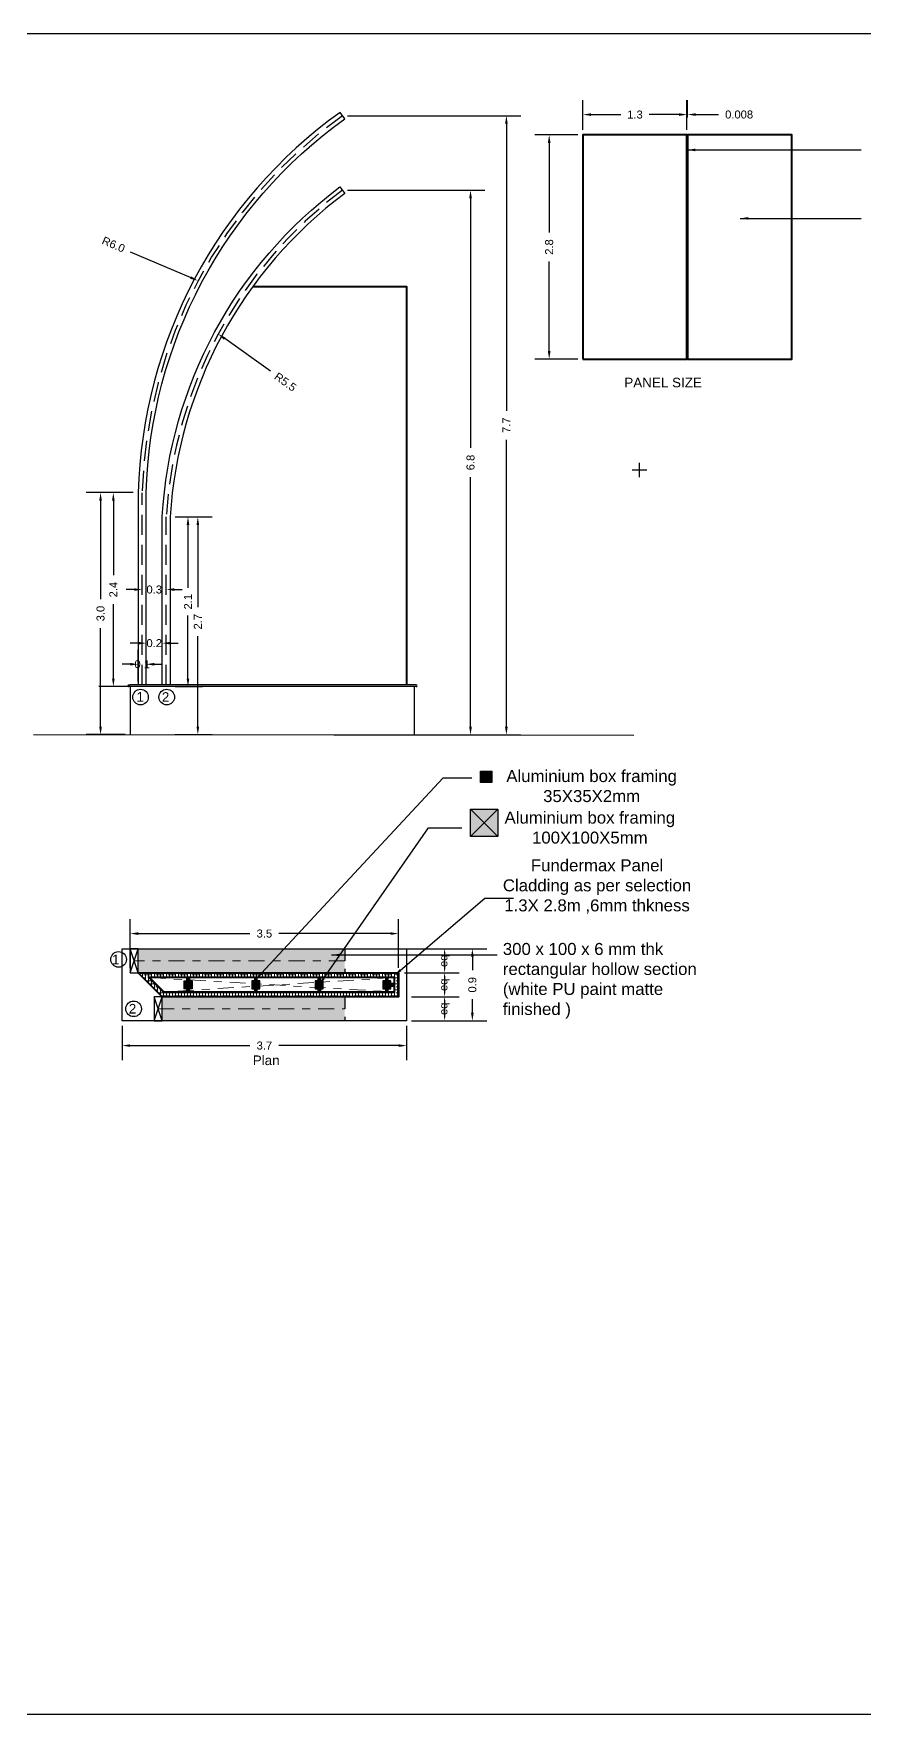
# Model space of a CAD drawing. Header units: metres. Extents: x 6 to 601, y -20 to 118.
# Drawn here: x 173.38 to 183.75, y -20.12 to 0.88 of the extents above; entities that cross this region are included whole.
import ezdxf
from ezdxf import colors
from ezdxf.entities.mleader import LeaderData, LeaderLine
from ezdxf.math import Vec2, Vec3

# ---------------------------------------------------------------- set-up
doc = ezdxf.new("R2010")
doc.units = ezdxf.units.M
doc.header["$MEASUREMENT"] = 0
for name, pattern in [('ACAD_ISO02W100', [15, 12, -3]), ('DASHDOT', [1, 0.5, -0.25, 0, -0.25]), ('DASHED', [0.75, 0.5, -0.25]), ('HIDDEN', [0.375, 0.25, -0.125])]:
    doc.linetypes.add(name, pattern=pattern)
doc.layers.add('grid', color=8, linetype='ACAD_ISO02W100', lineweight=0)
for name, color, linetype in [('HATCH', 8, 'Continuous'), ('PEDESTAL', 240, 'HIDDEN'), ('ProfileEdges', 7, 'Continuous')]:
    doc.layers.add(name, color=color, linetype=linetype)
doc.styles.add('AR', font='arial.ttf')
doc.styles.add('PDF Arial', font='arial.ttf')
doc.styles.get("Standard").update_dxf_attribs({"font": 'arial.ttf'})
doc.dimstyles.get("Standard").update_dxf_attribs({"dimtxt": 0.18, "dimasz": 0.18, "dimexe": 0.18, "dimexo": 0.0625, "dimgap": 0.09, "dimtad": 0, "dimdec": 4, "dimzin": 0, "dimdsep": 46, "dimtxsty": 'Standard', "dimcen": 0.09, "dimadec": 0, "dimazin": 0, "dimtfac": 1, "dimtdec": 4, "dimtofl": 0, "dimtmove": 0, "dimatfit": 3, "dimfxl": 1, "dimtolj": 1, "dimtzin": 0, "dimarcsym": 0})

# ---------------------------------------------------------------- blocks, each defined once
blk = doc.blocks.new('*D324')
at = {"layer": 'Defpoints', "color": 0, "transparency": 16777216}
for p in [(177.9486911625355, -10.55035871652865), (177.9486900776757, -10.85035861473182), (178.510192041682, -10.85035861473182)]:
    blk.add_point(p, dxfattribs=at)
at = {"layer": 'grid', "color": 0, "lineweight": -2, "transparency": 16777216}
for p, q in [((178.0111911625355, -10.55035871652865), (178.690192041682, -10.55035871652865)), ((178.510192041682, -10.60035871652865), (178.510192041682, -10.80035861473182)), ((178.0111900776757, -10.85035861473182), (178.690192041682, -10.85035861473182))]:
    blk.add_line(p, q, dxfattribs=at)
at = {"layer": 'grid', "color": 0, "transparency": 16777216}
for points in [[(178.5018587083487, -10.60035871652865), (178.5185253750153, -10.60035871652865), (178.510192041682, -10.55035871652865)], [(178.5018587083487, -10.80035861473182), (178.5185253750153, -10.80035861473182), (178.510192041682, -10.85035861473182)]]:
    blk.add_solid(points, dxfattribs=at)
at = {"layer": 'grid', "color": 0, "transparency": 16777216, "insert": (178.510192041682, -10.70035866563028), "char_height": 0.1, "attachment_point": 5, "rotation": 90}
blk.add_mtext('\\A1;eq', dxfattribs=at)
blk = doc.blocks.new('*D325')
at = {"layer": 'Defpoints', "color": 0, "transparency": 16777216}
for p in [(178.0352599190739, -10.85035892778717), (178.0352599190739, -11.1503587165272), (178.510192041682, -11.1503587165272)]:
    blk.add_point(p, dxfattribs=at)
at = {"layer": 'grid', "color": 0, "lineweight": -2, "transparency": 16777216}
for p, q in [((178.0977599190739, -10.85035892778717), (178.690192041682, -10.85035892778717)), ((178.510192041682, -10.90035892778717), (178.510192041682, -11.1003587165272)), ((178.0977599190739, -11.1503587165272), (178.690192041682, -11.1503587165272))]:
    blk.add_line(p, q, dxfattribs=at)
at = {"layer": 'grid', "color": 0, "transparency": 16777216}
for points in [[(178.5018587083487, -10.90035892778717), (178.5185253750153, -10.90035892778717), (178.510192041682, -10.85035892778717)], [(178.5018587083487, -11.1003587165272), (178.5185253750153, -11.1003587165272), (178.510192041682, -11.1503587165272)]]:
    blk.add_solid(points, dxfattribs=at)
at = {"layer": 'grid', "color": 0, "transparency": 16777216, "insert": (178.510192041682, -11.00035882215723), "char_height": 0.1, "attachment_point": 5, "rotation": 90}
blk.add_mtext('\\A1;eq', dxfattribs=at)
blk = doc.blocks.new('*D326')
at = {"layer": 'Defpoints', "color": 0, "transparency": 16777216}
for p in [(178.0352599190739, -11.1503587165272), (178.0352599190739, -11.45035871652829), (178.510192041682, -11.45035871652829)]:
    blk.add_point(p, dxfattribs=at)
at = {"layer": 'grid', "color": 0, "lineweight": -2, "transparency": 16777216}
for p, q in [((178.0977599190739, -11.1503587165272), (178.690192041682, -11.1503587165272)), ((178.510192041682, -11.2003587165272), (178.510192041682, -11.40035871652829)), ((178.0977599190739, -11.45035871652829), (178.690192041682, -11.45035871652829))]:
    blk.add_line(p, q, dxfattribs=at)
at = {"layer": 'grid', "color": 0, "transparency": 16777216}
for points in [[(178.5018587083487, -11.2003587165272), (178.5185253750153, -11.2003587165272), (178.510192041682, -11.1503587165272)], [(178.5018587083487, -11.40035871652829), (178.5185253750153, -11.40035871652829), (178.510192041682, -11.45035871652829)]]:
    blk.add_solid(points, dxfattribs=at)
at = {"layer": 'grid', "color": 0, "transparency": 16777216, "insert": (178.510192041682, -11.30035871652779), "char_height": 0.1, "attachment_point": 5, "rotation": 90}
blk.add_mtext('\\A1;eq', dxfattribs=at)
blk = doc.blocks.new('*D327')
at = {"layer": 'Defpoints', "color": 0, "transparency": 16777216}
for p in [(178.1447521332358, -10.55035871652865), (178.1447521332358, -11.45035871652829), (178.8567998779818, -11.45035871652829)]:
    blk.add_point(p, dxfattribs=at)
at = {"layer": 'grid', "color": 0, "lineweight": -2, "transparency": 16777216}
for p, q in [((178.2072521332358, -10.55035871652865), (179.0367998779818, -10.55035871652865)), ((178.8567998779818, -10.65035871652865), (178.8567998779818, -10.81922638364989)), ((178.8567998779818, -11.35035871652829), (178.8567998779818, -11.18149104940705)), ((178.2072521332358, -11.45035871652829), (179.0367998779818, -11.45035871652829))]:
    blk.add_line(p, q, dxfattribs=at)
at = {"layer": 'grid', "color": 0, "transparency": 16777216}
for points in [[(178.8401332113152, -10.65035871652865), (178.8734665446485, -10.65035871652865), (178.8567998779818, -10.55035871652865)], [(178.8401332113152, -11.35035871652829), (178.8734665446485, -11.35035871652829), (178.8567998779818, -11.45035871652829)]]:
    blk.add_solid(points, dxfattribs=at)
at = {"layer": 'grid', "color": 0, "transparency": 16777216, "insert": (178.8567998779818, -11.00035871652852), "char_height": 0.1, "attachment_point": 5, "rotation": 90}
blk.add_mtext('\\A1;0.9', dxfattribs=at)
blk = doc.blocks.new('*D337')
at = {"layer": 'Defpoints', "color": 0, "transparency": 16777216}
for p in [(181.5379380669155, -0.1281222982317374), (180.2379380669155, -0.3824532404895535), (181.5379380669155, -0.3824532404895535)]:
    blk.add_point(p, dxfattribs=at)
at = {"layer": 'grid', "color": 0, "lineweight": -2, "transparency": 16777216}
for p, q in [((180.2379380669155, -0.3199532404895535), (180.2379380669155, 0.05187770176826262)), ((181.5379380669155, -0.3199532404895535), (181.5379380669155, 0.05187770176826262)), ((180.3379380669155, -0.1281222982317374), (180.7116147381297, -0.1281222982317374)), ((181.4379380669155, -0.1281222982317374), (181.0642613957013, -0.1281222982317374))]:
    blk.add_line(p, q, dxfattribs=at)
at = {"layer": 'grid', "color": 0, "transparency": 16777216}
for points in [[(180.3379380669155, -0.1114556315650707), (180.3379380669155, -0.144788964898404), (180.2379380669155, -0.1281222982317374)], [(181.4379380669155, -0.1114556315650707), (181.4379380669155, -0.144788964898404), (181.5379380669155, -0.1281222982317374)]]:
    blk.add_solid(points, dxfattribs=at)
at = {"layer": 'grid', "color": 0, "transparency": 16777216, "insert": (180.8879380669155, -0.1281222982317374), "char_height": 0.1, "attachment_point": 5}
blk.add_mtext('\\A1;1.3', dxfattribs=at)
blk = doc.blocks.new('*D338')
at = {"layer": 'Defpoints', "color": 0, "transparency": 16777216}
for p in [(180.2379380669155, -0.3824532404895538), (179.8166669746018, -3.18245324048956), (180.2379380669155, -3.18245324048956)]:
    blk.add_point(p, dxfattribs=at)
at = {"layer": 'grid', "color": 0, "lineweight": -2, "transparency": 16777216}
for p, q in [((180.1754380669155, -0.3824532404895538), (179.6366669746018, -0.3824532404895538)), ((179.8166669746018, -0.4824532404895539), (179.8166669746018, -1.600468247310839)), ((179.8166669746018, -3.082453240489559), (179.8166669746018, -1.964438233668274)), ((180.1754380669155, -3.18245324048956), (179.6366669746018, -3.18245324048956))]:
    blk.add_line(p, q, dxfattribs=at)
at = {"layer": 'grid', "color": 0, "transparency": 16777216}
for points in [[(179.8000003079351, -0.4824532404895539), (179.8333336412684, -0.4824532404895539), (179.8166669746018, -0.3824532404895539)], [(179.8000003079351, -3.082453240489559), (179.8333336412684, -3.082453240489559), (179.8166669746018, -3.18245324048956)]]:
    blk.add_solid(points, dxfattribs=at)
at = {"layer": 'grid', "color": 0, "transparency": 16777216, "insert": (179.8166669746017, -1.782453240489607), "char_height": 0.1, "attachment_point": 5, "rotation": 90}
blk.add_mtext('\\A1;2.8', dxfattribs=at)
blk = doc.blocks.new('*D328')
at = {"layer": 'Defpoints', "color": 0, "transparency": 16777216}
for p in [(181.5459380669155, -0.1271920597734422), (181.5379380669155, -0.2287848531465215), (181.5459380669155, -0.2287848531465215)]:
    blk.add_point(p, dxfattribs=at)
at = {"layer": 'grid', "color": 0, "lineweight": -2, "transparency": 16777216}
for p, q in [((181.5379380669155, -0.1662848531465215), (181.5379380669155, 0.05280794022655783)), ((181.5459380669155, -0.1662848531465215), (181.5459380669155, 0.05280794022655783)), ((181.4379380669155, -0.1271920597734422), (181.3379380669155, -0.1271920597734422)), ((181.6459380669155, -0.1271920597734422), (181.930351436629, -0.1271920597734422))]:
    blk.add_line(p, q, dxfattribs=at)
at = {"layer": 'grid', "color": 0, "transparency": 16777216}
for points in [[(181.4379380669155, -0.1105253931067755), (181.4379380669155, -0.1438587264401088), (181.5379380669155, -0.1271920597734422)], [(181.6459380669155, -0.1105253931067755), (181.6459380669155, -0.1438587264401088), (181.5459380669155, -0.1271920597734422)]]:
    blk.add_solid(points, dxfattribs=at)
at = {"layer": 'grid', "color": 0, "transparency": 16777216, "insert": (182.189178176056, -0.1271920597734422), "char_height": 0.1, "width": 1.087100901377994, "attachment_point": 5}
blk.add_mtext('\\A1;0.008', dxfattribs=at)
blk = doc.blocks.new('*D329')
at = {"color": 0, "lineweight": -2, "transparency": 16777216}
for p, q in [((174.6203376362571, -4.85162416460147), (174.0325503695636, -4.85162416460147)), ((174.2125503695636, -4.951624164601469), (174.2125503695636, -6.181139884214489)), ((174.2125503695636, -7.773829232229277), (174.2125503695636, -6.542790634555554)), ((174.520360193991, -7.873829232229276), (174.0325503695636, -7.873829232229276))]:
    blk.add_line(p, q, dxfattribs=at)
at = {"color": 0, "transparency": 16777216}
for points in [[(174.1958837028969, -4.951624164601469), (174.2292170362303, -4.951624164601469), (174.2125503695636, -4.85162416460147)], [(174.1958837028969, -7.773829232229277), (174.2292170362303, -7.773829232229277), (174.2125503695636, -7.873829232229276)]]:
    blk.add_solid(points, dxfattribs=at)
at = {"layer": 'Defpoints', "color": 0, "transparency": 16777216}
for p in [(174.6828376362571, -4.85162416460147), (174.2125503695636, -7.873829232229276), (174.582860193991, -7.873829232229276)]:
    blk.add_point(p, dxfattribs=at)
at = {"color": 0, "transparency": 16777216, "insert": (174.2125503695636, -6.36196525938507), "char_height": 0.1, "attachment_point": 5, "rotation": 90}
blk.add_mtext('\\A1;3.0', dxfattribs=at)
blk = doc.blocks.new('*D330')
at = {"color": 0, "lineweight": -2, "transparency": 16777216}
for p, q in [((174.6328376362571, -6.062306354168637), (174.5328376362571, -6.062306354168637)), ((174.7328376362571, -5.999806354168637), (174.7328376362571, -5.882306354168637)), ((175.0328376362571, -5.999806354168637), (175.0328376362571, -5.882306354168637)), ((175.1328376362571, -6.062306354168637), (175.2328376362571, -6.062306354168637))]:
    blk.add_line(p, q, dxfattribs=at)
at = {"color": 0, "transparency": 16777216}
for points in [[(174.6328376362571, -6.04563968750197), (174.6328376362571, -6.078973020835304), (174.7328376362571, -6.062306354168637)], [(175.1328376362571, -6.04563968750197), (175.1328376362571, -6.078973020835304), (175.0328376362571, -6.062306354168637)]]:
    blk.add_solid(points, dxfattribs=at)
at = {"layer": 'Defpoints', "color": 0, "transparency": 16777216}
for p in [(174.7328376362571, -6.062306354168637), (174.7328376362571, -6.062306354168637), (175.0328376362571, -6.062306354168637)]:
    blk.add_point(p, dxfattribs=at)
at = {"color": 0, "transparency": 16777216, "insert": (174.8828376362571, -6.062306354168637), "char_height": 0.1, "attachment_point": 5}
blk.add_mtext('\\A1;0.3', dxfattribs=at)
blk = doc.blocks.new('*D331')
at = {"color": 0, "lineweight": -2, "transparency": 16777216}
for p, q in [((174.6828376362571, -7.209806354168636), (174.6828376362571, -6.815525886148913)), ((174.7828376362571, -7.209806354168636), (174.7828376362571, -6.815525886148913)), ((174.5828376362571, -6.995525886148913), (174.4828376362571, -6.995525886148913)), ((174.8828376362571, -6.995525886148913), (174.9828376362571, -6.995525886148913))]:
    blk.add_line(p, q, dxfattribs=at)
at = {"color": 0, "transparency": 16777216}
for points in [[(174.5828376362571, -6.978859219482247), (174.5828376362571, -7.01219255281558), (174.6828376362571, -6.995525886148913)], [(174.8828376362571, -6.978859219482247), (174.8828376362571, -7.01219255281558), (174.7828376362571, -6.995525886148913)]]:
    blk.add_solid(points, dxfattribs=at)
at = {"layer": 'Defpoints', "color": 0, "transparency": 16777216}
for p in [(174.6828376362571, -6.995525886148913), (174.6828376362571, -7.272306354168636), (174.7828376362571, -7.272306354168636)]:
    blk.add_point(p, dxfattribs=at)
at = {"color": 0, "transparency": 16777216, "insert": (174.7328376362571, -6.995525886148913), "char_height": 0.1, "attachment_point": 5}
blk.add_mtext('\\A1;0.1', dxfattribs=at)
blk = doc.blocks.new('*D332')
at = {"color": 0, "lineweight": -2, "transparency": 16777216}
for p, q in [((174.7828376362571, -6.753025886148928), (174.7828376362571, -6.552003825718844)), ((174.9828376362571, -6.753025886148928), (174.9828376362571, -6.552003825718844)), ((174.6828376362571, -6.732003825718843), (174.5828376362571, -6.732003825718843)), ((175.0828376362571, -6.732003825718843), (175.1828376362571, -6.732003825718843))]:
    blk.add_line(p, q, dxfattribs=at)
at = {"color": 0, "transparency": 16777216}
for points in [[(174.6828376362571, -6.715337159052177), (174.6828376362571, -6.74867049238551), (174.7828376362571, -6.732003825718843)], [(175.0828376362571, -6.715337159052177), (175.0828376362571, -6.74867049238551), (174.9828376362571, -6.732003825718843)]]:
    blk.add_solid(points, dxfattribs=at)
at = {"layer": 'Defpoints', "color": 0, "transparency": 16777216}
for p in [(174.7828376362571, -6.732003825718843), (174.7828376362571, -6.815525886148928), (174.9828376362571, -6.815525886148928)]:
    blk.add_point(p, dxfattribs=at)
at = {"color": 0, "transparency": 16777216, "insert": (174.8828376362571, -6.732003825718843), "char_height": 0.1, "attachment_point": 5}
blk.add_mtext('\\A1;0.2', dxfattribs=at)
blk = doc.blocks.new('*D339')
at = {"color": 0, "lineweight": -2, "transparency": 16777216}
for p, q in [((177.2953376362572, -0.1418128884775101), (179.4618082706703, -0.1418128884775098)), ((179.2818082706703, -0.2418128884775098), (179.2818082706703, -3.82886705820176)), ((179.2818082706703, -7.777162701323065), (179.2818082706703, -4.190108531598758)), ((177.2855711631107, -7.877162701323066), (179.4618082706703, -7.877162701323065))]:
    blk.add_line(p, q, dxfattribs=at)
at = {"color": 0, "transparency": 16777216}
for points in [[(179.2651416040036, -0.2418128884775098), (179.298474937337, -0.2418128884775098), (179.2818082706703, -0.1418128884775098)], [(179.2651416040036, -7.777162701323065), (179.298474937337, -7.777162701323065), (179.2818082706703, -7.877162701323065)]]:
    blk.add_solid(points, dxfattribs=at)
at = {"layer": 'Defpoints', "color": 0, "transparency": 16777216}
for p in [(177.2328376362572, -0.1418128884775101), (177.2230711631107, -7.877162701323066), (179.2818082706703, -7.877162701323065)]:
    blk.add_point(p, dxfattribs=at)
at = {"color": 0, "transparency": 16777216, "insert": (179.2818082706703, -4.009487794900309), "char_height": 0.1, "attachment_point": 5, "rotation": 90}
blk.add_mtext('\\A1;7.7', dxfattribs=at)
blk = doc.blocks.new('*D340')
at = {"color": 0, "lineweight": -2, "transparency": 16777216}
for p, q in [((177.2953376362572, -1.072306354168628), (179.0141772685532, -1.072306354168628)), ((178.8341772685532, -1.172306354168628), (178.8341772685532, -4.293329343571201)), ((178.8341772685532, -7.777162701323065), (178.8341772685532, -4.65613971192045)), ((177.2855711631107, -7.877162701323066), (179.0141772685532, -7.877162701323065))]:
    blk.add_line(p, q, dxfattribs=at)
at = {"color": 0, "transparency": 16777216}
for points in [[(178.8175106018865, -1.172306354168628), (178.8508439352199, -1.172306354168628), (178.8341772685532, -1.072306354168628)], [(178.8175106018865, -7.777162701323065), (178.8508439352199, -7.777162701323065), (178.8341772685532, -7.877162701323065)]]:
    blk.add_solid(points, dxfattribs=at)
at = {"layer": 'Defpoints', "color": 0, "transparency": 16777216}
for p in [(177.2328376362572, -1.072306354168628), (177.2230711631107, -7.877162701323066), (178.8341772685532, -7.877162701323065)]:
    blk.add_point(p, dxfattribs=at)
at = {"color": 0, "transparency": 16777216, "insert": (178.8341772685532, -4.474734527745875), "char_height": 0.1, "attachment_point": 5, "rotation": 90}
blk.add_mtext('\\A1;6.8', dxfattribs=at)
blk = doc.blocks.new('*D341')
at = {"color": 0, "lineweight": -2, "transparency": 16777216}
for p, q in [((175.1453376362572, -5.153798773171644), (175.6075880926142, -5.153798773171644)), ((175.4275880926141, -5.253798773171644), (175.4275880926141, -6.282040151742916)), ((175.4275880926141, -7.774456155143714), (175.4275880926141, -6.645805499628319)), ((175.1419025973896, -7.874456155143713), (175.6075880926142, -7.874456155143713))]:
    blk.add_line(p, q, dxfattribs=at)
at = {"color": 0, "transparency": 16777216}
for points in [[(175.4109214259475, -5.253798773171644), (175.4442547592808, -5.253798773171644), (175.4275880926141, -5.153798773171644)], [(175.4109214259475, -7.774456155143714), (175.4442547592808, -7.774456155143714), (175.4275880926141, -7.874456155143713)]]:
    blk.add_solid(points, dxfattribs=at)
at = {"layer": 'Defpoints', "color": 0, "transparency": 16777216}
for p in [(175.0828376362572, -5.153798773171644), (175.0794025973896, -7.874456155143713), (175.4275880926141, -7.874456155143713)]:
    blk.add_point(p, dxfattribs=at)
at = {"color": 0, "transparency": 16777216, "insert": (175.4275880926141, -6.463922825685666), "char_height": 0.1, "attachment_point": 5, "rotation": 90}
blk.add_mtext('\\A1;2.7', dxfattribs=at)
blk = doc.blocks.new('*D333')
at = {"color": 0, "lineweight": -2, "transparency": 16777216}
for p, q in [((174.5843434083865, -1.841347843745673), (175.3387280733171, -2.164607324589646)), ((180.8547384332927, -4.566824764598692), (181.0347384332927, -4.566824764598678)), ((180.9447384332926, -4.656824764598667), (180.9447384332926, -4.476824764598675))]:
    blk.add_line(p, q, dxfattribs=at)
at = {"color": 0, "transparency": 16777216}
blk.add_solid([(175.3452925674665, -2.149287886142339), (175.3321635791677, -2.17992676303696), (175.4306447040009, -2.203994289485756)], dxfattribs=at)
at = {"layer": 'Defpoints', "color": 0, "transparency": 16777216}
for p in [(175.4306447040009, -2.203994289485756), (180.9447384332926, -4.566824764598678)]:
    blk.add_point(p, dxfattribs=at)
at = {"color": 0, "transparency": 16777216, "insert": (174.3741201675817, -1.751265610048421), "char_height": 0.1, "attachment_point": 5, "rotation": 336.80450440668216}
blk.add_mtext('\\A1;R6.0', dxfattribs=at)
blk = doc.blocks.new('*D334')
at = {"color": 0, "lineweight": -2, "transparency": 16777216}
blk.add_line((176.3349023253189, -3.335319336219982), (175.7634121627108, -2.927324615708415), dxfattribs=at)
at = {"color": 0, "transparency": 16777216}
blk.add_solid([(175.7730961252299, -2.913760005588458), (175.7537282001917, -2.940889225828357), (175.6820245019911, -2.869220840593755)], dxfattribs=at)
at = {"layer": 'Defpoints', "color": 0, "transparency": 16777216}
for p in [(175.6820245019911, -2.869220840593755), (180.1583458415745, -6.064928471900302)]:
    blk.add_point(p, dxfattribs=at)
at = {"color": 0, "transparency": 16777216, "insert": (176.5214888116169, -3.468526005921774), "char_height": 0.1, "attachment_point": 5, "rotation": 324.4764343268074}
blk.add_mtext('\\A1;R5.5', dxfattribs=at)
blk = doc.blocks.new('*D345')
at = {"color": 0, "lineweight": -2, "transparency": 16777216}
for p, q in [((174.6203376362571, -4.85162416460147), (174.1923640816077, -4.85162416460147)), ((174.3723640816077, -4.951624164601469), (174.3723640816077, -5.881354010504765)), ((174.3723640816077, -7.174439927349399), (174.3723640816077, -6.244710081446104)), ((174.6203376362571, -7.274439927349398), (174.1923640816077, -7.274439927349398))]:
    blk.add_line(p, q, dxfattribs=at)
at = {"color": 0, "transparency": 16777216}
for points in [[(174.3556974149411, -4.951624164601469), (174.3890307482744, -4.951624164601469), (174.3723640816077, -4.85162416460147)], [(174.3556974149411, -7.174439927349399), (174.3890307482744, -7.174439927349399), (174.3723640816077, -7.274439927349398)]]:
    blk.add_solid(points, dxfattribs=at)
at = {"layer": 'Defpoints', "color": 0, "transparency": 16777216}
for p in [(174.3723640816077, -4.85162416460147), (174.6828376362571, -4.85162416460147), (174.6828376362571, -7.274439927349398)]:
    blk.add_point(p, dxfattribs=at)
at = {"color": 0, "transparency": 16777216, "insert": (174.3723640816077, -6.063032045975483), "char_height": 0.1, "attachment_point": 5, "rotation": 90}
blk.add_mtext('\\A1;2.4', dxfattribs=at)
blk = doc.blocks.new('*D346')
at = {"color": 0, "lineweight": -2, "transparency": 16777216}
for p, q in [((175.1453376362572, -5.15379877317166), (175.4844833293009, -5.15379877317166)), ((175.3044833293009, -5.25379877317166), (175.3044833293009, -6.041888790915345)), ((175.3044833293009, -7.174439927349399), (175.3044833293009, -6.386349909605658)), ((175.1453376362572, -7.274439927349398), (175.4844833293009, -7.274439927349398))]:
    blk.add_line(p, q, dxfattribs=at)
at = {"color": 0, "transparency": 16777216}
for points in [[(175.2878166626342, -5.25379877317166), (175.3211499959676, -5.25379877317166), (175.3044833293009, -5.15379877317166)], [(175.2878166626342, -7.174439927349399), (175.3211499959676, -7.174439927349399), (175.3044833293009, -7.274439927349398)]]:
    blk.add_solid(points, dxfattribs=at)
at = {"layer": 'Defpoints', "color": 0, "transparency": 16777216}
for p in [(175.0828376362572, -5.15379877317166), (175.0828376362572, -7.274439927349398), (175.3044833293009, -7.274439927349398)]:
    blk.add_point(p, dxfattribs=at)
at = {"color": 0, "transparency": 16777216, "insert": (175.3044833293009, -6.21411935026055), "char_height": 0.1, "attachment_point": 5, "rotation": 90}
blk.add_mtext('\\A1;2.1', dxfattribs=at)
blk = doc.blocks.new('35x35')
at = {"true_color": 0x642165, "transparency": 33554666}
h = blk.add_hatch(color=219, dxfattribs=at)
h.dxf.hatch_style = 1
h.paths.add_polyline_path([(98.74687333591058, 6.78273073457126), (98.71187333591058, 6.78273073457126), (98.71187333591058, 6.74773073457126), (98.74687333591058, 6.74773073457126)])
for p, q in [((98.74687333591058, 6.78273073457126), (98.71187333591058, 6.74773073457126)), ((98.71187333591058, 6.78273073457126), (98.74687333591058, 6.74773073457126))]:
    blk.add_line(p, q)
blk.add_lwpolyline([(98.71187333591058, 6.78273073457126), (98.74687333591058, 6.78273073457126), (98.74687333591058, 6.74773073457126), (98.71187333591058, 6.74773073457126)], close=True)
blk = doc.blocks.new('100x100')
at = {"true_color": 0x4554a5, "transparency": 33554666}
h = blk.add_hatch(color=175, dxfattribs=at)
h.dxf.hatch_style = 1
h.paths.add_polyline_path([(98.84172092974345, 6.638474459096983), (98.74172092974345, 6.638474459096983), (98.74172092974345, 6.538474459096983), (98.84172092974345, 6.538474459096983)])
for p, q in [((98.84172092974345, 6.638474459096983), (98.74172092974345, 6.538474459096983)), ((98.74172092974345, 6.638474459096983), (98.84172092974345, 6.538474459096983))]:
    blk.add_line(p, q)
blk.add_lwpolyline([(98.74172092974345, 6.638474459096983), (98.84172092974345, 6.638474459096983), (98.84172092974345, 6.538474459096983), (98.74172092974345, 6.538474459096983)], close=True)
blk = doc.blocks.new('*D335')
at = {"layer": 'Defpoints', "color": 0, "transparency": 16777216}
for p in [(174.5822921638681, -10.36067303678565), (174.5822921787349, -10.85035876742506), (177.9352599190734, -10.85035866562896)]:
    blk.add_point(p, dxfattribs=at)
at = {"layer": 'grid', "color": 0, "lineweight": -2, "transparency": 16777216}
for p, q in [((174.5822921768374, -10.78785876742506), (174.5822921584033, -10.18067303678565)), ((177.9352599171759, -10.78785866562896), (177.9352598987418, -10.18067293498955)), ((174.6822921638681, -10.36067303374965), (176.0774049562747, -10.36067299139403)), ((177.8352599042066, -10.36067293802555), (176.4401471117999, -10.36067298038118))]:
    blk.add_line(p, q, dxfattribs=at)
at = {"layer": 'grid', "color": 0, "transparency": 16777216}
for points in [[(174.6822921633621, -10.34400636708299), (174.6822921643741, -10.37733970041632), (174.5822921638681, -10.36067303678565)], [(177.8352599037006, -10.34400627135888), (177.8352599047126, -10.37733960469222), (177.9352599042066, -10.36067293498955)]]:
    blk.add_solid(points, dxfattribs=at)
at = {"layer": 'grid', "color": 0, "transparency": 16777216, "insert": (176.2587760340373, -10.3606729858876), "char_height": 0.1, "attachment_point": 5, "rotation": 1.7394999081662939e-06}
blk.add_mtext('\\A1;3.5', dxfattribs=at)
blk = doc.blocks.new('*D336')
at = {"layer": 'Defpoints', "color": 0, "transparency": 16777216}
for p in [(174.4822921787346, -11.45206281319872), (178.0352599190738, -11.45206281319872), (178.0352599190738, -11.76015088430279)]:
    blk.add_point(p, dxfattribs=at)
at = {"layer": 'grid', "color": 0, "lineweight": -2, "transparency": 16777216}
for p, q in [((174.4822921787346, -11.51456281319872), (174.4822921787346, -11.94015088430279)), ((178.0352599190738, -11.51456281319872), (178.0352599190738, -11.94015088430279)), ((174.5822921787346, -11.76015088430279), (176.0777801416736, -11.76015088430279)), ((177.9352599190738, -11.76015088430279), (176.4397719561348, -11.76015088430279))]:
    blk.add_line(p, q, dxfattribs=at)
at = {"layer": 'grid', "color": 0, "transparency": 16777216}
for points in [[(174.5822921787346, -11.74348421763612), (174.5822921787346, -11.77681755096946), (174.4822921787346, -11.76015088430279)], [(177.9352599190738, -11.74348421763612), (177.9352599190738, -11.77681755096946), (178.0352599190738, -11.76015088430279)]]:
    blk.add_solid(points, dxfattribs=at)
at = {"layer": 'grid', "color": 0, "transparency": 16777216, "insert": (176.2587760489042, -11.76015088430279), "char_height": 0.1, "attachment_point": 5}
blk.add_mtext('\\A1;3.7', dxfattribs=at)

msp = doc.modelspace()

# ---------------------------------------------------------------- hatches: boundary and pattern name
at = {"lineweight": 0, "true_color": 0xc7c8ca, "transparency": 33554559}
h = msp.add_hatch(color=9, dxfattribs=at)
h.dxf.hatch_style = 1
h.paths.add_polyline_path([(177.2621979762826, -10.70035876742543), (177.2621979762826, -10.55035876742397), (174.6822921787353, -10.55035876742397), (174.6822921787353, -10.70035876742543)])
h.paths.add_polyline_path([(177.2621979762826, -10.85035876742506), (177.2621979762826, -10.70035876742543), (174.6822921787353, -10.70035876742543), (174.6822921787353, -10.85035876742506)])
at = {"lineweight": 0, "true_color": 0x636466, "transparency": 33554559}
h = msp.add_hatch(dxfattribs=at)
h.set_pattern_fill('ANSI38', color=251, scale=0.3, angle=45)
h.set_pattern_definition([(90, (-10271.22722728302, -10931.96521240015), (-0.03750000000000001, 0), []), (180, (-10271.22722728302, -10931.96521240015), (-0.07500000000000001, -0.03749999999999999), [0.09375, -0.05624999999999999])])
h.paths.add_polyline_path([(177.9352599190734, -10.85035866562896), (177.2621979762826, -10.85035893073029), (174.6822921787353, -10.85035876742506), (174.9822865844891, -11.15035876742434), (177.9352599190734, -11.15035876742434)])
h.paths.add_polyline_path([(177.883045352397, -11.10035876742506), (175.0029975356975, -11.10035876742506), (174.8030020180778, -10.90035952032406), (177.883045352397, -10.90035869107953)], flags=16)
h.paths.add_polyline_path([(177.8739540914358, -11.09035876742485), (175.0071397259381, -11.09035876742485), (174.8271438230823, -10.91035950803519), (177.8739540914358, -10.91035869616928)], flags=0)
at = {"lineweight": 0, "true_color": 0xc7c8ca, "transparency": 33554559}
h = msp.add_hatch(color=9, dxfattribs=at)
h.dxf.hatch_style = 1
edge = h.paths.add_edge_path()
edge.add_line((175.1393161575798, -11.15035876742434), (177.2621979762826, -11.15035876742434))
edge.add_line((177.2621979762826, -11.15035876742434), (177.2621979762826, -11.30035876742579))
edge.add_line((177.2621979762826, -11.30035876742579), (175.1994461728683, -11.30035876742579))
edge.add_arc((174.9822865844891, -11.30035876742579), 0.2171595883800705, 359.9999999999831, 403.6884178243488)
edge = h.paths.add_edge_path()
edge.add_line((175.1994461728683, -11.30035876742579), (177.2621979762826, -11.30035876742579))
edge.add_line((177.2621979762826, -11.30035876742579), (177.2621979762826, -11.45035876742543))
edge.add_line((177.2621979762826, -11.45035876742725), (175.1393161575798, -11.45035876742725))
edge.add_arc((174.9822865844891, -11.30035876742579), 0.2171595883800703, 316.3115821757822, 360.0000000000066)
edge = h.paths.add_edge_path()
edge.add_line((174.9822865844891, -11.15035876742434), (175.1393161575798, -11.15035876742434))
edge.add_arc((174.9822865844891, -11.30035876742579), 0.2171595883800727, 359.9999999999831, 403.68841782434873, ccw=False)
edge.add_line((175.1994461728683, -11.30035876742579), (174.9822865844891, -11.30035876742579))
edge.add_line((174.9822865844891, -11.30035876742579), (174.9822865844891, -11.15035876742434))
edge = h.paths.add_edge_path()
edge.add_line((174.9822865844891, -11.30035876742579), (175.1994461728683, -11.30035876742579))
edge.add_arc((174.9822865844891, -11.30035876742579), 0.2171595883800705, 316.31158217578223, 360.00000000000654, ccw=False)
edge.add_line((175.1393161575798, -11.45035876742543), (174.9822865844891, -11.45035876742543))
edge.add_line((174.9822865844891, -11.45035876742543), (174.9822865844891, -11.30035876742579))

# ---------------------------------------------------------------- linework, layer by layer
for p, q in [((174.5628601939915, -7.254439927349395), (174.5828601939915, -7.254439927349395)), ((174.5828601939915, -7.274439927349395), (174.5628601939915, -7.274439927349395)), ((178.1558346221327, -7.254439927349395), (174.5828601939915, -7.254439927349395)), ((178.1558346221327, -7.274439927349395), (174.5828601939915, -7.274439927349395)), ((174.5822921787349, -10.85035876742506), (174.6822921787353, -10.55035876742579)), ((174.6822921787353, -10.85035876742506), (174.5822921787349, -10.55035876742579)), ((174.8822865844887, -11.45035876742543), (174.9822865844891, -11.15035876742616)), ((174.9822865844891, -11.45035876742543), (174.8822865844887, -11.15035876742616))]:
    msp.add_line(p, q)
at = {"color": 252, "linetype": 'DASHDOT', "lineweight": 20, "ltscale": 0.4, "true_color": 0x939598}
for p, q in [((177.2621979762826, -10.70035876742543), (174.632292178736, -10.70035876742543)), ((174.8271438230823, -10.91035950803519), (177.8739540914358, -11.09035876742485)), ((177.8739540914358, -10.91035869616928), (175.0071397259381, -11.09035876742485)), ((174.932286584488, -11.30035876742579), (177.2621979762826, -11.30035876742579))]:
    msp.add_line(p, q, dxfattribs=at)
for points in [[(154.2553449171485, -20.11613122635936), (154.2553449171485, 0.8838687736399606), (186.6028890131295, 0.8838687736399606), (186.6028890131295, -20.11613122635936)], [(174.8030020180778, -10.90035952032406), (177.883045352397, -10.90035869107953), (177.883045352397, -11.10035876742506), (175.0029975356975, -11.10035876742506)], [(174.8271438230823, -10.91035950803519), (177.8739540914358, -10.91035869616928), (177.8739540914358, -11.09035876742485), (175.0071397259381, -11.09035876742485)]]:
    msp.add_lwpolyline(points, close=True)
at = {"lineweight": 30}
for points in [[(174.7828376362571, -7.254439927349395), (174.7828376362571, -4.852991393165386, -0.2344220221815113), (177.2619821976902, -0.1824403981091933), (177.203693074824, -0.1011853788458268, 0.2344821333770125), (174.6828376362571, -4.851624164601468), (174.6828376362571, -7.254439927349395)], [(174.9828376362571, -7.254439927349395), (174.9828376362571, -5.150820709599699, -0.2210573389115187), (177.202926244464, -1.032240051107308), (177.2627490280502, -1.112372657229951, 0.2209153558967165), (175.0828376362571, -5.153798773171658), (175.0828376362571, -7.254439927349395)]]:
    msp.add_lwpolyline(points, format="xyb", dxfattribs=at)
for points in [[(174.5822921787349, -10.85035876742506), (174.6822921787353, -10.85035876742506), (174.6822921787353, -10.55035876742579), (174.5822921787349, -10.55035876742579), (174.5822921787349, -10.85035876742506)], [(174.8822865844887, -11.45035876742543), (174.9822865844891, -11.45035876742543), (174.9822865844891, -11.15035876742616), (174.8822865844887, -11.15035876742616), (174.8822865844887, -11.45035876742543)]]:
    msp.add_lwpolyline(points, dxfattribs=at)
at = {"linetype": 'DASHED', "ltscale": 0.3}
for points in [[(174.6822921787353, -10.55035876742397), (177.2621979762826, -10.55035876742397), (177.2621979762826, -10.85035876742506), (174.6822921787353, -10.85035876742506)], [(174.9822865844891, -11.15035876742434), (177.2621979762826, -11.15035876742616), (177.2621979762826, -11.45035876742725), (174.9822865844891, -11.45035876742543)]]:
    msp.add_lwpolyline(points, dxfattribs=at)
for centre in [(174.7118470056353, -7.406049063827929), (175.038652743208, -7.406049063827929), (174.4374437358548, -10.68358288893717), (174.6256423636715, -11.30068782064984)]:
    msp.add_circle(centre, 0.09742578797283351)
for centre, start, end in [((174.5628601939915, -7.264439927349397), 90, 270), ((178.1558346221327, -7.264439927349397), 270, 90)]:
    msp.add_arc(centre, 0.009999999999999787, start, end)
at = {"layer": 'grid', "linetype": 'HIDDEN', "lineweight": 30}
for points in [[(174.7328376362571, -7.254439927349395), (174.7328376362571, -4.852306354168636, -0.234452265469862), (177.232837636257, -0.1418128884775562)], [(175.0328376362571, -7.254439927349395), (175.0328376362571, -5.152306354168637, -0.2209868305225694), (177.2328376362572, -1.072306354168553)]]:
    msp.add_lwpolyline(points, format="xyb", dxfattribs=at)
at = {"layer": 'PEDESTAL', "linetype": 'Continuous', "lineweight": 30, "ltscale": 0.5, "transparency": 33554687}
msp.add_lwpolyline([(178.1358300122369, -7.878315129462038), (178.1358346221327, -7.274439927349395), (174.5828601939915, -7.274439927349395), (174.5828601939915, -7.873829232229273)], close=True, dxfattribs=at)
at = {"layer": 'PEDESTAL', "linetype": 'Continuous', "ltscale": 0.5}
msp.add_lwpolyline([(174.4822921787346, -10.55206281319545), (178.0352599190738, -10.55035871652501), (178.0352599190738, -11.45035871652829), (174.4822921787346, -11.45206281319872)], close=True, dxfattribs=at)
at = {"layer": 'ProfileEdges', "lineweight": 30}
msp.add_line((173.3766935108156, -7.872306354168636), (180.8721933917149, -7.881769998357576), dxfattribs=at)
at = {"layer": 'ProfileEdges', "color": 32, "lineweight": 40, "true_color": 0xcd6928}
for points in [[(180.2379380669155, -3.182453240489558), (181.5379380669155, -3.182453240489558), (181.5379380669155, -0.3824532404895535), (180.2379380669155, -0.3824532404895535)], [(181.5459380669155, -3.182453240489558), (182.8459380669156, -3.182453240489558), (182.8459380669156, -0.3824532404895535), (181.5459380669155, -0.3824532404895535)]]:
    msp.add_lwpolyline(points, close=True, dxfattribs=at)
for points in [[(176.1167822496323, -2.273829232232547), (178.0358120643965, -2.273829232232547), (178.0358120643965, -7.254439927349395)], [(174.6822921787353, -10.85035876742506), (177.9352599190734, -10.85035866562896), (177.9352599190734, -11.15035876742434), (174.9822865844891, -11.15035876742434), (174.6822921787353, -10.85035876742506)]]:
    msp.add_lwpolyline(points, dxfattribs=at)

# ---------------------------------------------------------------- block references
for name, p, xscale, yscale, zscale in [('35x35', (-221.9298863051653, -35.87781142161307), 4.061210517956158, 4.061210517956158, 4.061210517956158), ('100x100', (-156.7391493302335, -31.3671426165192), 3.398507423780016, 3.398507423780016, 3.398507423780016)]:
    msp.add_blockref(name, p, dxfattribs=dict(xscale=xscale, yscale=yscale, zscale=zscale))
for name, p in [('35x35', (76.57779952706717, -17.69808946636832)), ('100x100', (76.5154519332343, -17.58883319089404)), ('35x35', (76.57779952706717, -17.83308946636832))]:
    msp.add_blockref(name, p)
at = {"xscale": -1}
for name, p in [('35x35', (274.8804732750411, -17.69808946636832)), ('35x35', (275.6744003511937, -17.69808946636832)), ('35x35', (276.5183274273465, -17.69808946636832)), ('100x100', (274.9428208688739, -17.58883319089404)), ('35x35', (274.8804732750411, -17.83308946636832)), ('100x100', (275.7367479450266, -17.58883319089404)), ('35x35', (275.6744003511937, -17.83308946636832)), ('100x100', (276.5806750211793, -17.58883319089404)), ('35x35', (276.5183274273465, -17.83308946636832)), ('35x35', (276.5858274273465, -17.76558946636832))]:
    msp.add_blockref(name, p, dxfattribs=at)

# ---------------------------------------------------------------- texts
at = {"layer": 'HATCH', "color": 7, "char_height": 0.12, "width": 1.763939092630203, "attachment_point": 7, "style": 'PDF Arial'}
for s, insert in [('PANEL SIZE', (180.7552300118069, -3.537365809134307)), ('Plan', (176.1135120472357, -12.00517158972244))]:
    msp.add_mtext(s, dxfattribs=dict(at, insert=insert))
at = {"layer": 'ProfileEdges', "style": 'AR'}
for s, width, heights, insert, char_height, attachment_point in [('1', 2.826833377745672, [0], (174.7541835878154, -7.343334056323208), 0.12, 3), ('2', 2.826833377745672, [0], (175.0715156167425, -7.344912284225636), 0.12, 3), ('\\pxqc;Aluminium box framing ^J35X35X2mm', 2.764322786391403, [0], (178.9645056402385, -8.317186982115281), 0.15, 1), ('\\pxqc;Aluminium box framing ^J100X100X5mm', 2.764322786391403, [0.4057298772169168], (178.9420586624171, -8.836514555573949), 0.15, 1), ('\\pxqc;Fundermax Panel Cladding as per selection^J1.3X 2.8m ,6mm thkness', 2.495080113051245, [0.9761567654268822], (179.1667998975258, -9.432802870044007), 0.15, 1), ('300 x 100 x 6 mm thk rectangular hollow section   (white PU paint matte finished )', 2.764322786391403, [0], (179.2377753221045, -10.47754446991269), 0.15, 1), ('1', 2.826833377745672, [0], (174.4480285579799, -10.62436344053327), 0.12, 3), ('2', 2.826833377745672, [0], (174.6585052372066, -11.23955104104709), 0.12, 3)]:
    msp.add_mtext_dynamic_manual_height_columns(s, width=width, gutter_width=1, heights=heights, dxfattribs=dict(at, insert=insert, char_height=char_height, attachment_point=attachment_point))

# ---------------------------------------------------------------- dimensions: what is measured, and where the dimension line sits
at = {"color": 251, "true_color": 0x636466}
for base, p1, p2, angle, picture, middle, dimtype in [((179.2818082706703, -7.877162701323065), (177.2328376362571, -0.1418128884775101), (177.2230711631107, -7.877162701323062), 90, '*D339', (179.2818082706703, -4.009487794900309), 160), ((178.8341772685532, -7.877162701323065), (177.2328376362571, -1.072306354168628), (177.2230711631107, -7.877162701323062), 90, '*D340', (178.8341772685532, -4.474734527745875), 160), ((174.2125503695636, -7.873829232229276), (174.6828376362571, -4.851624164601468), (174.582860193991, -7.873829232229273), 90, '*D329', (174.2125503695636, -6.36196525938507), 160), ((175.4275880926141, -7.874456155143713), (175.0828376362571, -5.153798773171642), (175.0794025973895, -7.87445615514371), 90, '*D341', (175.4275880926141, -6.463922825685666), 160), ((175.3044833293009, -7.274439927349398), (175.0828376362571, -5.153798773171658), (175.0828376362571, -7.274439927349395), 90, '*D346', (175.3044833293009, -6.21411935026055), 160), ((174.7328376362571, -6.062306354168637), (175.0328376362571, -6.062306354168637), (174.7328376362571, -6.062306354168637), 180, '*D330', (174.8828376362571, -6.062306354168637), 161), ((174.7828376362571, -6.732003825718843), (174.9828376362571, -6.815525886148928), (174.7828376362571, -6.815525886148928), 180, '*D332', (174.8828376362571, -6.732003825718843), 161), ((174.6828376362571, -6.995525886148913), (174.7828376362571, -7.272306354168636), (174.6828376362571, -7.272306354168636), 180, '*D331', (174.7328376362571, -6.995525886148913), 161)]:
    dim = msp.add_linear_dim(base=base, p1=p1, p2=p2, angle=angle, dimstyle='Standard', override={"dimtxt": 0.1, "dimasz": 0.1, "dimdec": 1, "dimtdec": 1}, dxfattribs=at)
    dim.commit()
    dim.dimension.update_dxf_attribs({"geometry": picture, "text_midpoint": middle, "dimtype": dimtype})
for center, mpoint, picture, middle in [((180.9447384332926, -4.566824764598678), (175.4306447040009, -2.203994289485756), '*D333', (174.3741201675817, -1.751265610048421)), ((180.1583458415745, -6.064928471900302), (175.6820245019911, -2.869220840593755), '*D334', (176.5214888116169, -3.468526005921774))]:
    dim = msp.add_radius_dim(center=center, mpoint=mpoint, dimstyle='Standard', override={"dimtxt": 0.1, "dimasz": 0.1, "dimdec": 1, "dimtdec": 1}, dxfattribs=at)
    dim.commit()
    dim.dimension.update_dxf_attribs({"geometry": picture, "text_midpoint": middle, "dimtype": 164})
dim = msp.add_linear_dim(base=(174.3723640816077, -4.85162416460147), p1=(174.6828376362571, -7.274439927349395), p2=(174.6828376362571, -4.851624164601468), angle=90, dimstyle='Standard', override={"dimtxt": 0.1, "dimasz": 0.1, "dimdec": 1, "dimtdec": 1}, dxfattribs=at)
dim.commit()
dim.dimension.update_dxf_attribs({"geometry": '*D345', "text_midpoint": (174.3723640816077, -6.063032045975483)})
at = {"layer": 'grid'}
dim = msp.add_linear_dim(base=(181.5379380669155, -0.1281222982317374), p1=(180.2379380669155, -0.3824532404895535), p2=(181.5379380669155, -0.3824532404895535), dimstyle='Standard', override={"dimtxt": 0.1, "dimasz": 0.1, "dimdec": 1, "dimtdec": 1}, dxfattribs=at)
dim.commit()
dim.dimension.update_dxf_attribs({"geometry": '*D337', "text_midpoint": (180.8879380669155, -0.1281222982317374)})
for base, p1, p2, angle, text, override, picture, middle, dimtype in [((181.5459380669155, -0.1271920597734422), (181.5379380669155, -0.2287848531465215), (181.5459380669155, -0.2287848531465215), 0, '0.008', {"dimtxt": 0.1, "dimasz": 0.1, "dimdec": 1, "dimtdec": 1}, '*D328', (182.189178176056, -0.1271920597734422), 161), ((178.510192041682, -10.85035861473182), (177.9486911625355, -10.55035871652865), (177.9486900776756, -10.85035861473182), 90, 'eq', {"dimtxt": 0.1, "dimasz": 0.05, "dimdec": 1, "dimtdec": 1}, '*D324', (178.510192041682, -10.70035866563028), 160), ((178.510192041682, -11.1503587165272), (178.0352599190738, -10.85035892778717), (178.0352599190738, -11.15035871652719), 90, 'eq', {"dimtxt": 0.1, "dimasz": 0.05, "dimdec": 1, "dimtdec": 1}, '*D325', (178.510192041682, -11.00035882215723), 160), ((178.510192041682, -11.45035871652829), (178.0352599190738, -11.15035871652719), (178.0352599190738, -11.45035871652829), 90, 'eq', {"dimtxt": 0.1, "dimasz": 0.05, "dimdec": 1, "dimtdec": 1}, '*D326', (178.510192041682, -11.30035871652779), 160)]:
    dim = msp.add_linear_dim(base=base, p1=p1, p2=p2, angle=angle, text=text, dimstyle='Standard', override=override, dxfattribs=at)
    dim.commit()
    dim.dimension.update_dxf_attribs({"geometry": picture, "text_midpoint": middle, "dimtype": dimtype})
for base, p1, p2, picture, middle in [((179.8166669746018, -3.18245324048956), (180.2379380669155, -0.3824532404895535), (180.2379380669155, -3.182453240489558), '*D338', (179.8166669746017, -1.782453240489607)), ((178.8567998779818, -11.45035871652829), (178.1447521332358, -10.55035871652865), (178.1447521332358, -11.45035871652829), '*D327', (178.8567998779818, -11.00035871652852))]:
    dim = msp.add_linear_dim(base=base, p1=p1, p2=p2, angle=90, dimstyle='Standard', override={"dimtxt": 0.1, "dimasz": 0.1, "dimdec": 1, "dimtdec": 1}, dxfattribs=at)
    dim.commit()
    dim.dimension.update_dxf_attribs({"geometry": picture, "text_midpoint": middle})
dim = msp.add_aligned_dim(p1=(177.9352599190734, -10.85035866562896), p2=(174.5822921787349, -10.85035876742506), distance=-0.4896857306394103, text='3.5', dimstyle='Standard', override={"dimtxt": 0.1, "dimasz": 0.1, "dimdec": 1, "dimtdec": 1}, dxfattribs=at)
dim.commit()
dim.dimension.update_dxf_attribs({"geometry": '*D335', "text_midpoint": (176.2587760340373, -10.3606729858876)})
dim = msp.add_linear_dim(base=(178.0352599190738, -11.76015088430279), p1=(174.4822921787346, -11.45206281319872), p2=(178.0352599190738, -11.45206281319872), text='3.7', dimstyle='Standard', override={"dimtxt": 0.1, "dimasz": 0.1, "dimdec": 1, "dimtdec": 1}, dxfattribs=at)
dim.commit()
dim.dimension.update_dxf_attribs({"geometry": '*D336', "text_midpoint": (176.2587760489042, -11.76015088430279)})

# ---------------------------------------------------------------- leaders
at = {"color": 251, "true_color": 0x636466}
for points in [[(181.541001010474, -0.5697525887083472), (183.7140521934928, -0.5697525887083472)], [(182.2041188394747, -1.424367622103823), (183.7140521934928, -1.424367622103823)]]:
    msp.add_leader(points, dimstyle='Standard', override={"dimtxt": 0.15, "dimasz": 0.1, "dimdec": 1, "dimtdec": 1}, dxfattribs=at)
at = {"layer": 'grid'}
msp.add_leader([(177.0974684223711, -10.62813564747955), (179.1675055291799, -10.62813564747955)], dimstyle='Standard', override={"dimtxt": 0.1, "dimasz": 0.1, "dimgap": 0.09, "dimtad": 0, "dimdec": 1, "dimtdec": 1}, dxfattribs=at)
ml = msp.add_multileader_mtext('Standard', dxfattribs=at)
ml.set_content('', color=256)
ml.set_leader_properties()
ml.build(insert=Vec2(0, 0))
ml.multileader.update_dxf_attribs({"dogleg_length": 0.36, "arrow_head_size": 0.1})
ctx = ml.context
ctx.base_point, ctx.char_height, ctx.arrow_head_size, ctx.landing_gap_size, ctx.plane_origin = Vec3(178.8513637220295, -8.41306608083812), 0.18, 0.1, 0.09, Vec3(178.2862263832325, -8.610891237407401)
notes = []
notes.append((ctx, [(1, (1, 1, 0), (178.4913637220295, -8.41306608083812), (1, 0), 0.36, [(0, [(176.1510999391305, -10.93285873179706)], 0, [])])]))
ctx.mtext.insert, ctx.mtext.flow_direction = Vec3(178.9413637220295, -8.323066080838117), 5
ml = msp.add_multileader_mtext('Standard', dxfattribs=at)
ml.set_content('', color=256)
ml.set_leader_properties()
ml.build(insert=Vec2(0, 0))
ml.multileader.update_dxf_attribs({"dogleg_length": 0.36, "arrow_head_size": 0.1})
ctx = ml.context
ctx.base_point, ctx.char_height, ctx.arrow_head_size, ctx.landing_gap_size, ctx.plane_origin = Vec3(178.726874074553, -9.04101088681466), 0.18, 0.1, 0.09, Vec3(178.1024955640742, -9.238836043383941)
notes.append((ctx, [(1, (1, 1, 0), (178.3076329028711, -9.04101088681466), (1, 0), 0.4192411716818049, [(0, [(176.9450270152832, -11.00035873179706)], 0, [])])]))
ctx.mtext.insert, ctx.mtext.flow_direction = Vec3(178.8168740745529, -8.951010886814657), 5
ml = msp.add_multileader_mtext('Standard', dxfattribs=at)
ml.set_content('', color=256)
ml.set_leader_properties()
ml.build(insert=Vec2(0, 0))
ml.multileader.update_dxf_attribs({"dogleg_length": 0.36, "arrow_head_size": 0.1})
ctx = ml.context
ctx.base_point, ctx.char_height, ctx.arrow_head_size, ctx.landing_gap_size, ctx.plane_origin = Vec3(179.3719372363228, -9.91782218823598), 0.18, 0.1, 0.09, Vec3(179.1667998975258, -10.11564734480527)
notes.append((ctx, [(1, (1, 1, 0), (179.0119372363228, -9.91782218823598), (1, 0), 0.36, [(0, [(177.883045352397, -10.88278951256655)], 0, [])])]))
ctx.mtext.insert, ctx.mtext.flow_direction = Vec3(179.4619372363228, -9.827822188235984), 5
for ctx, leaders in notes:
    for number, flags, end, landing, length, lines in leaders:
        leader = LeaderData()
        leader.index, (leader.has_last_leader_line, leader.has_dogleg_vector, leader.attachment_direction) = number, flags
        leader.last_leader_point, leader.dogleg_vector, leader.dogleg_length = Vec3(end), Vec3(landing), length
        for number, points, colour, breaks in lines:
            line = LeaderLine()
            line.index, line.vertices, line.color, line.breaks = number, Vec3.list(points), colors.encode_raw_color(colour), breaks
            leader.lines.append(line)
        ctx.leaders.append(leader)

doc.saveas('drawing.dxf')
